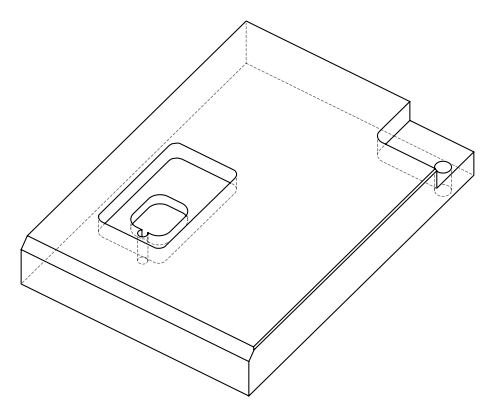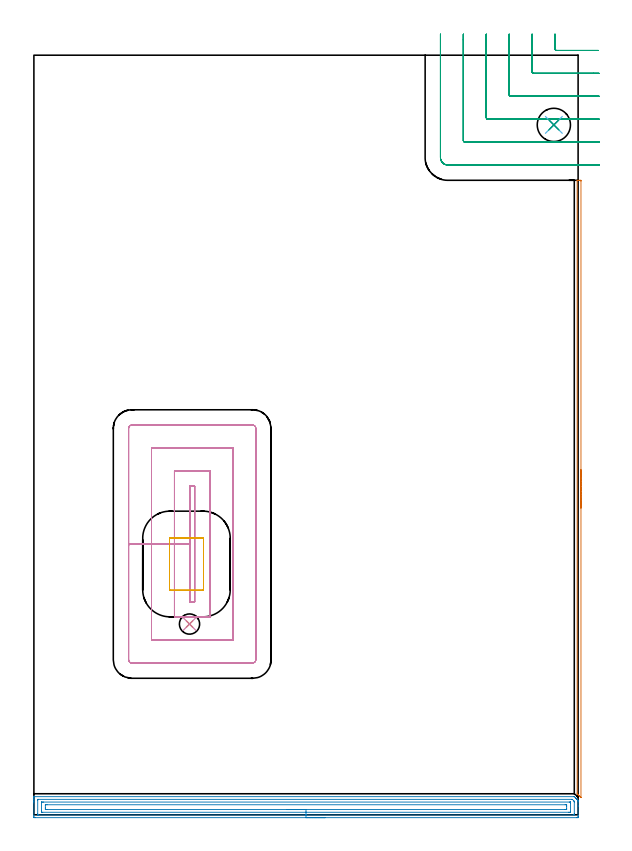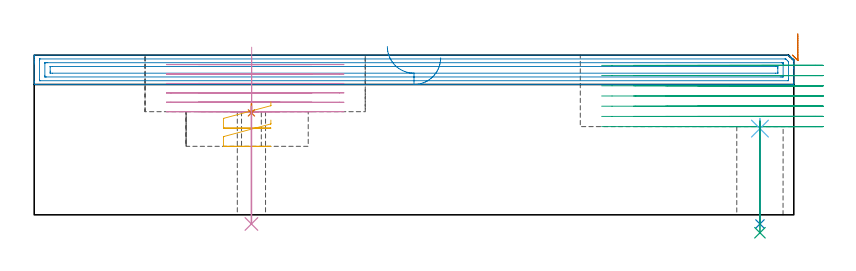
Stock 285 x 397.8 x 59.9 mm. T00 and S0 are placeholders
(PLAN: 10 operations, 6 tool changes, 34.8 min)
(1 AREA_MILL | FG_CHAMFER_SURFACE | UGT0205_001 | 2.73 min | 648 mm3)
(2 AREA_MILL_1 | FG_CHAMFER_SURFACE_1 | UGT0205_001 | 9.38 min | 17253 mm3)
(3 MILL_CORNER_NOTCH_RECTANGULAR | CORNER_NOTCH_RECTANGULAR | UGT0201_008 | Follow Part, ap 4, ae 75% | 8.64 min | 139808 mm3)
(4 MILL_RECTANGULAR_POCKET | POCKET_RECTANGULAR_STRAIGHT | UGT0201_008 | Follow Part, ap 4, ae 75% | 12.82 min | 244531 mm3)
(5 MILL_RECTANGULAR_POCKET_1 | POCKET_RECTANGULAR_STRAIGHT_1 | UGT0201_006 | Follow Part, ap 7, ae 75% | 0.68 min | 30663 mm3)
(6 SPOT_DRILL | STEP1HOLE | NXT0321_9005460120000 | 0.04 min | 34 mm3)
(7 SPOT_DRILL_1 | STEP1HOLE_1 | NXT0321_9005460120000 | 0.03 min | 17 mm3)
(8 DRILL_THROUGH_HOLE_INTO_CENTER | STEP1HOLE | NXT0301_077 | 0.16 min | 2882 mm3)
(9 DRILL_TO_ENLARGE_THROUGH_HOLE | STEP1HOLE | UGT0301_245 | 0.17 min | 4968 mm3)
(10 DRILL_THROUGH_HOLE_INTO_CENTER_1 | STEP1HOLE_1 | NXT0301_077 | 0.18 min | 3312 mm3)
(TOOL UGT0205_001 | Chamfer Mill 20 x 3 x 45 deg. | D20 FL50 Z2)
(TOOL UGT0201_008 | End Mill 16 mm | D16 FL32 Z4)
(TOOL UGT0201_006 | End Mill 28 mm | D28 FL25 Z2)
(TOOL NXT0321_9005460120000 | NC Spot Drill, 142deg, 12mm, Carbide, Uncoated | D12 PA142 FL30 Z2)
(TOOL NXT0301_077 | Carbide Drill 10.6mm [860.1-1060-053A1-MM 2214] | D10.6 PA140 FL71 Z2)
(TOOL UGT0301_245 | Twist Drill 17.4 mm | D17.4 PA118 FL130 Z2)
(OP 1 AREA_MILL)
G17 G21 G94 G90
T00 M6
G54
G17 G0 G90 X286.5 Y180.65 S1061 M3
G43 Z69.9 H0
Z67.9
G94 G1 Y180.612 Z67.028 F250.
Y180.498 Z66.164
Y180.309 Z65.312
Y180.047 Z64.48
Y179.713 Z63.674
Y179.31 Z62.9
Y178.842 Z62.164
Y178.31 Z61.472
Y177.721 Z60.829
Y177.078 Z60.24
Y176.386 Z59.708
Y175.65 Z59.24
Y174.876 Z58.837
Y174.07 Z58.503
Y173.238 Z58.241
Y172.387 Z58.052
Y171.522 Z57.938
Y170.65 Z57.9
Y9.231
X286.498 Y9.008
X286.497 Y9.006 Z57.901
X286.491 Y9.008 Z57.906
X286.083 Y9.417 Z58.317
X285.944 Y9.554 Z58.453
X285.897 Y9.602 Z58.502
X285.696 Y9.803 Z58.703
X285.648 Y9.85 Z58.749
X285.6 Y9.9 Z58.799
X285.401 Y10.098 Z58.998
X285.352 Y10.147 Z59.045
X285.302 Y10.197 Z59.097
X285.106 Y10.394 Z59.293
X285.056 Y10.443 Z59.341
X285.004 Y10.495 Z59.394
X284.884 Y10.615 Z59.515
X284.611 Y10.888 Z59.786
X284.506 Y10.997 Z59.891
X284.5 Y11.387 Z59.9
Y332.144
X284.502 Y332.291 Z59.888
X284.539 Y332.3 Z59.852
X284.889 Z59.51
X285.322 Z59.077
X285.944 Z58.451
X286.256 Z58.141
X286.491 Y332.298 Z57.905
X286.497 Y332.144 Z57.903
X286.5 Y331.865 Z57.9
Y170.65
Y169.778 Z57.938
Y168.914 Z58.052
Y168.062 Z58.241
Y167.23 Z58.503
Y166.424 Z58.837
Y165.65 Z59.24
Y164.914 Z59.708
Y164.222 Z60.24
Y163.579 Z60.829
Y162.99 Z61.472
Y162.459 Z62.164
Y161.99 Z62.9
Y161.587 Z63.674
Y161.253 Z64.48
Y160.991 Z65.312
Y160.802 Z66.164
Y160.688 Z67.028
Y160.65 Z67.9
G0 Z69.9
M5
M2
(OP 2 AREA_MILL_1)
G17 G21 G94 G90
T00 M6
G54
G17 G0 G90 X152.5 Y-1.5 S1061 M3
G43 Z69.9 H0
Z58.9
G94 G1 X152.462 Z58.028 F250.
X152.348 Z57.164
X152.159 Z56.312
X151.897 Z55.48
X151.563 Z54.674
X151.16 Z53.9
X150.692 Z53.164
X150.16 Z52.472
X149.571 Z51.829
X148.928 Z51.24
X148.236 Z50.708
X147.5 Z50.24
X146.726 Z49.837
X145.92 Z49.503
X145.088 Z49.241
X144.236 Z49.052
X143.372 Z48.938
X142.5 Z48.9
X0.605
X0.016 Y-1.493 Z48.904
X0.007 Y-1.492 Z48.906
X0.003 Y-0.905 Z49.493
X0. Y-0.3 Z50.097
Y6.229 Z56.623
Y6.804 Z57.201
Y7.121 Z57.517
Y7.696 Z58.092
Y8.013 Z58.408
Y8.647 Z59.047
Y9.076 Z59.476
X0.003 Y9.448 Z59.839
X0.007 Y9.495 Z59.885
X0.008 Y9.497 Z59.888
X0.159 Y9.5 Z59.9
X282.61
X282.995 Z59.884
X283.114 Y9.387 Z59.783
X283.597 Y8.905 Z59.301
X283.689 Y8.811 Z59.211
X283.8 Y8.7 Z59.1
X283.895 Y8.607 Z59.003
X283.986 Y8.514 Z58.914
X284.097 Y8.403 Z58.802
X284.192 Y8.31 Z58.706
X284.283 Y8.217 Z58.617
X284.395 Y8.105 Z58.505
X284.489 Y8.013 Z58.409
X284.692 Y7.808 Z58.207
X284.764 Y7.737 Z58.136
X284.933 Y7.567 Z57.966
X284.99 Y7.509 Z57.908
X285. Y7.496 Z57.894
Y7.121 Z57.52
Y7.091 Z57.49
Y6.229 Z56.624
Y5.02 Z55.417
Y4.446 Z54.84
Y-0.617 Z49.78
X284.998 Y-0.905 Z49.493
X284.993 Y-1.492 Z48.906
X284.984 Y-1.493 Z48.904
X284.395 Y-1.5 Z48.9
X142.5
Y-0.086 Z50.314
X2.317 Y-0.085 Z50.315
X2.171 Y-0.084 Z50.316
X2.074 Y-0.081 Z50.319
X2.009 Y-0.078 Z50.322
X2.007 Y-0.068 Z50.332
X2.004 Y-0.013 Z50.387
X2. Y0.376 Z50.776
Y7.51 Z57.91
X2.004 Y8.013 Z58.413
X2.007 Y8.061 Z58.461
X2.01 Y8.079 Z58.479
X2.317 Y8.086 Z58.486
X281.718 Y8.085 Z58.485
X281.791 Y8.083 Z58.483
X281.934 Y8.079 Z58.479
X281.972 Y8.067 Z58.467
X281.993 Y8.05 Z58.45
X282.035 Y8.013 Z58.413
X282.61 Y7.44 Z57.84
X282.926 Y7.121 Z57.521
X282.969 Y7.073 Z57.473
X282.99 Y7.046 Z57.446
X282.993 Y7.023 Z57.423
X282.997 Y6.926 Z57.326
X283. Y6.732 Z57.132
Y0.49 Z50.89
X282.996 Y-0.013 Z50.387
X282.993 Y-0.061 Z50.339
X282.991 Y-0.079 Z50.321
X282.683 Y-0.086 Z50.314
X142.5
Y1.328 Z51.728
X4.617 Y1.329 Z51.729
X4.175 Y1.331 Z51.731
X4.028 Y1.333 Z51.733
X4.011 Y1.335 Z51.735
X4.007 Y1.387 Z51.787
X4.002 Y1.48 Z51.88
X4. Y1.945 Z52.345
X4.002 Y6.402 Z56.802
X4.01 Y6.578 Z56.978
X4.018 Y6.665 Z57.065
X4.065 Y6.667 Z57.067
X4.175 Y6.67 Z57.07
X4.625 Y6.671 Z57.071
X5.067 Y6.672 Z57.072
X280.383 Y6.671 Z57.071
X280.825 Y6.67 Z57.07
X280.888 Y6.668 Z57.068
X280.922 Y6.665 Z57.065
X280.954 Y6.635 Z57.035
X280.986 Y6.603 Z57.003
X280.992 Y6.52 Z56.92
X280.997 Y6.404 Z56.804
X280.999 Y6.229 Z56.629
X281. Y6.055 Z56.455
X280.998 Y1.598 Z51.998
X280.99 Y1.422 Z51.822
X280.982 Y1.335 Z51.735
X280.935 Y1.333 Z51.733
X280.825 Y1.33 Z51.73
X280.375 Y1.329 Z51.729
X279.933 Y1.328 Z51.728
X142.5
Y2.743 Z53.143
X6.771
X6.034 Y2.748 Z53.148
X6.017 Y2.749 Z53.149
X6.01 Y2.759 Z53.159
X6.006 Y2.808 Z53.208
X6.002 Y2.908 Z53.308
X6.001 Y3.11 Z53.51
X6. Y3.514 Z53.914
X6.001 Y5.084 Z55.484
X6.002 Y5.191 Z55.591
X6.006 Y5.243 Z55.643
X6.01 Y5.251 Z55.651
X6.015 Y5.254 Z55.654
X6.041 Y5.256 Z55.656
X6.852 Y5.257 Z55.657
X278.229
X278.966 Y5.252 Z55.652
X278.983 Y5.251 Z55.651
X278.99 Y5.241 Z55.641
X278.994 Y5.192 Z55.592
X278.998 Y5.092 Z55.492
X278.999 Y4.89 Z55.29
X279. Y4.486 Z54.886
Y3.128 Z53.528
X278.999 Y2.916 Z53.316
X278.998 Y2.809 Z53.209
X278.994 Y2.757 Z53.157
X278.99 Y2.749 Z53.149
X278.985 Y2.746 Z53.146
X278.959 Y2.744 Z53.144
X278.148 Y2.743 Z53.143
X142.5
X141.628 Z53.181
X140.764 Z53.295
X139.912 Z53.483
X139.08 Z53.746
X138.274 Z54.08
X137.5 Z54.482
X136.764 Z54.951
X136.072 Z55.482
X135.429 Z56.072
X134.84 Z56.715
X134.308 Z57.407
X133.84 Z58.143
X133.437 Z58.916
X133.103 Z59.722
X132.841 Z60.554
X132.652 Z61.406
X132.538 Z62.271
X132.5 Z63.143
G0 Z69.9
M5
M2
(OP 3 MILL_CORNER_NOTCH_RECTANGULAR)
G17 G21 G94 G90
T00 M6
G54
G17 G0 G90 X272.9 Y408.8 S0 M3
G43 Z69.9 H0
Z56.071
G94 G1 Y405.8 F250.
Y401.095 F500.
G3 X273.695 Y400.3 R0.8
G1 X292.599
X295.599 F250.
G0 Z69.9
X260.9 Y408.8
Z56.071
G1 Y405.8
Y389.095 F500.
G3 X261.695 Y388.3 R0.8
G1 X293.
X296. F250.
G0 Z69.9
X248.9 Y408.8
Z56.071
G1 Y405.8
Y377.095 F500.
G3 X249.695 Y376.3 R0.8
G1 X293.
X296. F250.
G0 Z69.9
X236.9 Y408.8
Z56.071
G1 Y405.8
Y365.096 F500.
G3 X237.696 Y364.3 R0.8
G1 X293.
X296. F250.
G0 Z69.9
X224.9 Y408.8
Z56.071
G1 Y405.8
Y353.096 F500.
G3 X225.696 Y352.3 R0.8
G1 X293.
X296. F250.
G0 Z69.9
X212.9 Y408.8
Z56.071
G1 Y405.8
Y344.2 F500.
G3 X216.8 Y340.3 R3.9
G1 X293.
X296. F250.
G0 Z69.9
X272.9 Y408.8
Z52.243
G1 Y405.8
Y401.095 F500.
G3 X273.695 Y400.3 R0.8
G1 X292.599
X295.599 F250.
G0 Z69.9
X260.9 Y408.8
Z52.243
G1 Y405.8
Y389.095 F500.
G3 X261.695 Y388.3 R0.8
G1 X293.
X296. F250.
G0 Z69.9
X248.9 Y408.8
Z52.243
G1 Y405.8
Y377.095 F500.
G3 X249.695 Y376.3 R0.8
G1 X293.
X296. F250.
G0 Z69.9
X236.9 Y408.8
Z52.243
G1 Y405.8
Y365.096 F500.
G3 X237.696 Y364.3 R0.8
G1 X293.
X296. F250.
G0 Z69.9
X224.9 Y408.8
Z52.243
G1 Y405.8
Y353.096 F500.
G3 X225.696 Y352.3 R0.8
G1 X293.
X296. F250.
G0 Z69.9
X212.9 Y408.8
Z52.243
G1 Y405.8
Y344.2 F500.
G3 X216.8 Y340.3 R3.9
G1 X293.
X296. F250.
G0 Z69.9
X272.9 Y408.8
Z48.414
G1 Y405.8
Y401.095 F500.
G3 X273.695 Y400.3 R0.8
G1 X292.599
X295.599 F250.
G0 Z69.9
X260.9 Y408.8
Z48.414
G1 Y405.8
Y389.095 F500.
G3 X261.695 Y388.3 R0.8
G1 X293.
X296. F250.
G0 Z69.9
X248.9 Y408.8
Z48.414
G1 Y405.8
Y377.095 F500.
G3 X249.695 Y376.3 R0.8
G1 X293.
X296. F250.
G0 Z69.9
X236.9 Y408.8
Z48.414
G1 Y405.8
Y365.096 F500.
G3 X237.696 Y364.3 R0.8
G1 X293.
X296. F250.
G0 Z69.9
X224.9 Y408.8
Z48.414
G1 Y405.8
Y353.096 F500.
G3 X225.696 Y352.3 R0.8
G1 X293.
X296. F250.
G0 Z69.9
X212.9 Y408.8
Z48.414
G1 Y405.8
Y344.2 F500.
G3 X216.8 Y340.3 R3.9
G1 X293.
X296. F250.
G0 Z69.9
X272.9 Y408.8
Z44.586
G1 Y405.8
Y401.095 F500.
G3 X273.695 Y400.3 R0.8
G1 X292.599
X295.599 F250.
G0 Z69.9
X260.9 Y408.8
Z44.586
G1 Y405.8
Y389.095 F500.
G3 X261.695 Y388.3 R0.8
G1 X293.
X296. F250.
G0 Z69.9
X248.9 Y408.8
Z44.586
G1 Y405.8
Y377.095 F500.
G3 X249.695 Y376.3 R0.8
G1 X293.
X296. F250.
G0 Z69.9
X236.9 Y408.8
Z44.586
G1 Y405.8
Y365.096 F500.
G3 X237.696 Y364.3 R0.8
G1 X293.
X296. F250.
G0 Z69.9
X224.9 Y408.8
Z44.586
G1 Y405.8
Y353.096 F500.
G3 X225.696 Y352.3 R0.8
G1 X293.
X296. F250.
G0 Z69.9
X212.9 Y408.8
Z44.586
G1 Y405.8
Y344.2 F500.
G3 X216.8 Y340.3 R3.9
G1 X293.
X296. F250.
G0 Z69.9
X272.9 Y408.8
Z40.757
G1 Y405.8
Y401.095 F500.
G3 X273.695 Y400.3 R0.8
G1 X292.599
X295.599 F250.
G0 Z69.9
X260.9 Y408.8
Z40.757
G1 Y405.8
Y389.095 F500.
G3 X261.695 Y388.3 R0.8
G1 X293.
X296. F250.
G0 Z69.9
X248.9 Y408.8
Z40.757
G1 Y405.8
Y377.095 F500.
G3 X249.695 Y376.3 R0.8
G1 X293.
X296. F250.
G0 Z69.9
X236.9 Y408.8
Z40.757
G1 Y405.8
Y365.096 F500.
G3 X237.696 Y364.3 R0.8
G1 X293.
X296. F250.
G0 Z69.9
X224.9 Y408.8
Z40.757
G1 Y405.8
Y353.096 F500.
G3 X225.696 Y352.3 R0.8
G1 X293.
X296. F250.
G0 Z69.9
X212.9 Y408.8
Z40.757
G1 Y405.8
Y344.2 F500.
G3 X216.8 Y340.3 R3.9
G1 X293.
X296. F250.
G0 Z69.9
X272.9 Y408.8
Z36.929
G1 Y405.8
Y401.095 F500.
G3 X273.695 Y400.3 R0.8
G1 X292.599
X295.599 F250.
G0 Z69.9
X260.9 Y408.8
Z36.929
G1 Y405.8
Y389.095 F500.
G3 X261.695 Y388.3 R0.8
G1 X293.
X296. F250.
G0 Z69.9
X248.9 Y408.8
Z36.929
G1 Y405.8
Y377.095 F500.
G3 X249.695 Y376.3 R0.8
G1 X293.
X296. F250.
G0 Z69.9
X236.9 Y408.8
Z36.929
G1 Y405.8
Y365.096 F500.
G3 X237.696 Y364.3 R0.8
G1 X293.
X296. F250.
G0 Z69.9
X224.9 Y408.8
Z36.929
G1 Y405.8
Y353.096 F500.
G3 X225.696 Y352.3 R0.8
G1 X293.
X296. F250.
G0 Z69.9
X212.9 Y408.8
Z36.929
G1 Y405.8
Y344.2 F500.
G3 X216.8 Y340.3 R3.9
G1 X293.
X296. F250.
G0 Z69.9
X272.9 Y408.8
Z33.1
G1 Y405.8
Y401.095 F500.
G3 X273.695 Y400.3 R0.8
G1 X292.599
X295.599 F250.
G0 Z69.9
X260.9 Y408.8
Z33.1
G1 Y405.8
Y389.095 F500.
G3 X261.695 Y388.3 R0.8
G1 X293.
X296. F250.
G0 Z69.9
X248.9 Y408.8
Z33.1
G1 Y405.8
Y377.095 F500.
G3 X249.695 Y376.3 R0.8
G1 X293.
X296. F250.
G0 Z69.9
X236.9 Y408.8
Z33.1
G1 Y405.8
Y365.096 F500.
G3 X237.696 Y364.3 R0.8
G1 X293.
X296. F250.
G0 Z69.9
X224.9 Y408.8
Z33.1
G1 Y405.8
Y353.096 F500.
G3 X225.696 Y352.3 R0.8
G1 X293.
X296. F250.
G0 Z69.9
X212.9 Y408.8
Z33.1
G1 Y405.8
Y344.2 F500.
G3 X216.8 Y340.3 R3.9
G1 X293.
X296. F250.
G0 Z69.9
M5
M2
(OP 4 MILL_RECTANGULAR_POCKET)
G17 G21 G94 G90
T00 M6
G54
G17 G0 G90 X81.6 Y166.183 S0 M3
G43 Z69.9 H0
Z62.9
G94 G1 Y141.8 Z56.367 F250.
Y111.5 F500.
X84.2
Y172.1
X81.6
Y141.8
X73.6
Y103.5
X92.2
Y180.1
X73.6
Y141.8
X61.6
Y91.5
X104.2
Y192.1
X61.6
Y141.8
X49.6
Y81.2
G3 X51.3 Y79.5 R1.7
G1 X114.5
G3 X116.2 Y81.2 R1.7
G1 Y202.4
G3 X114.5 Y204.1 R1.7
G1 X51.3
G3 X49.6 Y202.4 R1.7
G1 Y141.8
Y140.8
G0 X81.6 Y166.183 Z59.367
G1 Y141.8 Z52.833 F250.
Y111.5 F500.
X84.2
Y172.1
X81.6
Y141.8
X73.6
Y103.5
X92.2
Y180.1
X73.6
Y141.8
X61.6
Y91.5
X104.2
Y192.1
X61.6
Y141.8
X49.6
Y81.2
G3 X51.3 Y79.5 R1.7
G1 X114.5
G3 X116.2 Y81.2 R1.7
G1 Y202.4
G3 X114.5 Y204.1 R1.7
G1 X51.3
G3 X49.6 Y202.4 R1.7
G1 Y141.8
Y140.8
G0 X81.6 Y166.183 Z55.833
G1 Y141.8 Z49.3 F250.
Y111.5 F500.
X84.2
Y172.1
X81.6
Y141.8
X73.6
Y103.5
X92.2
Y180.1
X73.6
Y141.8
X61.6
Y91.5
X104.2
Y192.1
X61.6
Y141.8
X49.6
Y81.2
G3 X51.3 Y79.5 R1.7
G1 X114.5
G3 X116.2 Y81.2 R1.7
G1 Y202.4
G3 X114.5 Y204.1 R1.7
G1 X51.3
G3 X49.6 Y202.4 R1.7
G1 Y141.8
Y140.8
G0 X81.6 Y166.183 Z52.3
G1 Y141.8 Z45.767 F250.
Y111.5 F500.
X84.2
Y172.1
X81.6
Y141.8
X73.6
Y103.5
X92.2
Y180.1
X73.6
Y141.8
X61.6
Y91.5
X104.2
Y192.1
X61.6
Y141.8
X49.6
Y81.2
G3 X51.3 Y79.5 R1.7
G1 X114.5
G3 X116.2 Y81.2 R1.7
G1 Y202.4
G3 X114.5 Y204.1 R1.7
G1 X51.3
G3 X49.6 Y202.4 R1.7
G1 Y141.8
Y140.8
G0 X81.6 Y166.183 Z48.767
G1 Y141.8 Z42.233 F250.
Y111.5 F500.
X84.2
Y172.1
X81.6
Y141.8
X73.6
Y103.5
X92.2
Y180.1
X73.6
Y141.8
X61.6
Y91.5
X104.2
Y192.1
X61.6
Y141.8
X49.6
Y81.2
G3 X51.3 Y79.5 R1.7
G1 X114.5
G3 X116.2 Y81.2 R1.7
G1 Y202.4
G3 X114.5 Y204.1 R1.7
G1 X51.3
G3 X49.6 Y202.4 R1.7
G1 Y141.8
Y140.8
G0 X81.6 Y166.183 Z45.233
G1 Y141.8 Z38.7 F250.
Y111.5 F500.
X84.2
Y172.1
X81.6
Y141.8
X73.6
Y103.5
X92.2
Y180.1
X73.6
Y141.8
X61.6
Y91.5
X104.2
Y192.1
X61.6
Y141.8
X49.6
Y81.2
G3 X51.3 Y79.5 R1.7
G1 X114.5
G3 X116.2 Y81.2 R1.7
G1 Y202.4
G3 X114.5 Y204.1 R1.7
G1 X51.3
G3 X49.6 Y202.4 R1.7
G1 Y141.8
Y140.8
G0 Z69.9
M5
M2
(OP 5 MILL_RECTANGULAR_POCKET_1)
G17 G21 G94 G90
T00 M6
G54
G17 G0 G90 X88.8 Y139.563 S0 M3
G43 Z69.9 H0
Z42.38
G94 G1 Y144.8 Z40.977 F250.
Y144.845 Z40.965
X88.745 Y144.945 Z40.934
X88.645 Y145. Z40.904
X71.155 Z36.217
X71.055 Y144.945 Z36.187
X71. Y144.845 Z36.156
Y144.8 Z36.144
Y131.35 Z32.54
Y117.9 F500.
G3 X71.2 Y117.7 R0.2
G1 X88.6
G3 X88.8 Y117.9 R0.2
G1 Y144.8
G3 X88.6 Y145. R0.2
G1 X71.2
G3 X71. Y144.8 R0.2
G1 Y131.35
Y130.35
G0 X88.8 Y139.563 Z35.54
G1 Y144.8 Z34.137 F250.
Y144.845 Z34.125
X88.745 Y144.945 Z34.094
X88.645 Y145. Z34.064
X71.155 Z29.377
X71.055 Y144.945 Z29.347
X71. Y144.845 Z29.316
Y144.8 Z29.304
Y131.35 Z25.7
Y117.9 F500.
G3 X71.2 Y117.7 R0.2
G1 X88.6
G3 X88.8 Y117.9 R0.2
G1 Y144.8
G3 X88.6 Y145. R0.2
G1 X71.2
G3 X71. Y144.8 R0.2
G1 Y131.35
Y130.35
G0 Z69.9
M5
M2
(OP 6 SPOT_DRILL)
G17 G21 G94 G90
T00 M6
G54
G17 G0 G90 X272.3 Y361.3 S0 M3
G43 Z69.9 H0
G94 G81 G98 Z32.351 F250. R36.1
G80
M5
M2
(OP 7 SPOT_DRILL_1)
G17 G21 G94 G90
T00 M6
G54
G17 G0 G90 X81.5 Y99.9 S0 M3
G43 Z69.9 H0
G94 G81 G98 Z38.244 F250. R41.7
G80
M5
M2
(OP 8 DRILL_THROUGH_HOLE_INTO_CENTER)
G17 G21 G94 G90
T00 M6
G54
G17 G0 G90 X272.3 Y361.3 S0 M3
G43 Z69.9 H1
G94 G73 G98 Z-3.429 F250. Q9.132 R35.1
G80
M5
M2
(OP 9 DRILL_TO_ENLARGE_THROUGH_HOLE)
G17 G21 G94 G90
T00 M6
G54
G17 G0 G90 X272.3 Y361.3 S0 M3
G43 Z69.9 H0
G94 G81 G98 Z-6.727 F250. R35.1
G80
M5
M2
(OP 10 DRILL_THROUGH_HOLE_INTO_CENTER_1)
G17 G21 G94 G90
T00 M6
G54
G17 G0 G90 X81.5 Y99.9 S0 M3
G43 Z69.9 H1
G94 G73 G98 Z-3.429 F250. Q10.532 R40.7
G80
M5
M2
